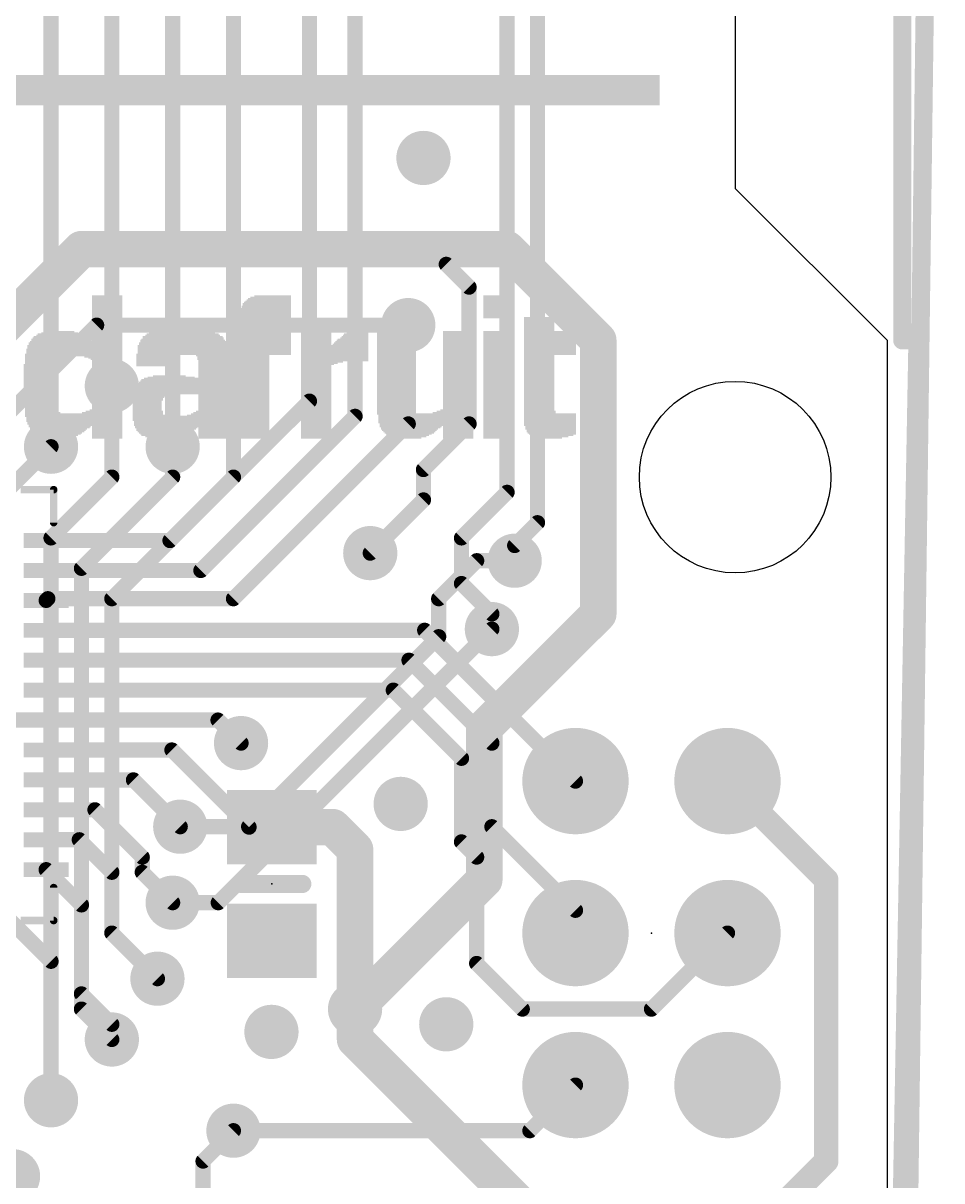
# Model space of a CAD drawing. Extents: x -3.3 to 69.5, y -0.4 to 53.7.
# Drawn here: x 54.14 to 69.49, y 23.8 to 43.15 of the extents above; entities that cross this region are included whole.
import ezdxf

# ---------------------------------------------------------------- set-up
doc = ezdxf.new("R2010")
doc.units = 0
for name, color, linetype in [('1', 12, 'CONTINUOUS'), ('16', 132, 'CONTINUOUS'), ('17', 110, 'CONTINUOUS'), ('18', 3, 'CONTINUOUS'), ('20', 53, 'CONTINUOUS'), ('200', 4, 'CONTINUOUS'), ('21', 40, 'CONTINUOUS'), ('23', 53, 'CONTINUOUS')]:
    doc.layers.add(name, color=color, linetype=linetype)

# ---------------------------------------------------------------- blocks, each defined once
blk = doc.blocks.new('RECT')
blk.add_solid([(-0.5, -0.5), (0.5, -0.5), (-0.5, 0.5), (0.5, 0.5)])
blk = doc.blocks.new('ROUNDP')
at = {"const_width": 0.5}
blk.add_lwpolyline([(0, -0.25, 1), (0, 0.25, 1), (0, -0.25)], format="xyb", dxfattribs=at)
blk = doc.blocks.new('ROUNDV')
at = {"const_width": 0.5}
blk.add_lwpolyline([(0, -0.25, 1), (0, 0.25, 1), (0, -0.25)], format="xyb", dxfattribs=at)

msp = doc.modelspace()

# ---------------------------------------------------------------- linework, layer by layer
at = {"layer": '1'}
for points, const_width in [([(69.342, 53.594), (68.834, 14.732)], 0.3048), ([(59.69, 36.576), (59.69, 48.514)], 0.254), ([(62.23, 47.752), (62.23, 35.306)], 0.254), ([(62.738, 47.752), (62.738, 34.798)], 0.254), ([(57.658, 37.084), (57.658, 47.498)], 0.254), ([(58.928, 36.83), (58.928, 47.498)], 0.254), ([(56.642, 36.068), (56.642, 47.117)], 0.254), ([(55.626, 37.084), (55.626, 46.863)], 0.254), ([(54.61, 36.068), (54.61, 45.212)], 0.254), ([(61.214, 39.116), (61.214, 39.37)], 0.254), ([(61.595, 38.735), (61.214, 39.116)], 0.254), ([(61.595, 36.449), (61.595, 38.735)], 0.254), ([(60.579, 36.449), (60.579, 38.1)], 0.254), ([(56.598, 34.5), (58.928, 36.83)], 0.254), ([(57.114, 34), (59.69, 36.576)], 0.254), ([(57.658, 33.528), (60.579, 36.449)], 0.254), ([(60.833, 35.687), (61.595, 36.449)], 0.254), ([(60.833, 35.179), (60.833, 35.687)], 0.254), ([(62.23, 35.306), (61.468, 34.544)], 0.254), ([(59.944, 34.29), (60.833, 35.179)], 0.254), ([(62.738, 34.798), (62.357, 34.417)], 0.254), ([(61.468, 34.544), (61.468, 33.782)], 0.254), ([(54.529, 34.5), (56.598, 34.5)], 0.254), ([(62.357, 34.417), (62.357, 34.163)], 0.254), ([(54.529, 34), (57.114, 34)], 0.254), ([(61.468, 33.782), (61.976, 33.274)], 0.254), ([(54.529, 33.5), (54.557, 33.528)], 0.254), ([(54.557, 33.528), (57.658, 33.528)], 0.254), ([(61.976, 33.274), (61.976, 33.02)], 0.254), ([(54.529, 33), (60.853, 33)], 0.254), ([(60.853, 33), (63.373, 30.48)], 0.254), ([(54.529, 32.5), (60.591, 32.5)], 0.254), ([(60.591, 32.5), (61.976, 31.115)], 0.254), ([(54.529, 32), (60.329, 32)], 0.254), ([(60.329, 32), (61.468, 30.861)], 0.254), ([(54.529, 31.5), (52.828, 31.5)], 0.254), ([(54.529, 31.5), (57.4, 31.5)], 0.254), ([(57.4, 31.5), (57.785, 31.115)], 0.254), ([(61.976, 31.115), (61.976, 29.718)], 0.254), ([(54.529, 31), (56.63, 31)], 0.254), ([(56.63, 31), (57.919, 29.711)], 0.254), ([(61.468, 30.861), (61.468, 29.464)], 0.254), ([(54.529, 30.5), (55.987, 30.5)], 0.254), ([(55.987, 30.5), (56.769, 29.718)], 0.254), ([(54.529, 30), (55.344, 30)], 0.254), ([(55.344, 30), (56.134, 29.21)], 0.254), ([(58.2994, 29.711), (59.316, 29.711)], 0.6096), ([(59.316, 29.711), (59.69, 29.337)], 0.6096), ([(57.919, 29.711), (58.2994, 29.711)], 0.254), ([(61.976, 29.718), (63.373, 28.321)], 0.254), ([(54.529, 29.5), (55.082, 29.5)], 0.254), ([(55.082, 29.5), (55.626, 28.956)], 0.254), ([(59.69, 29.337), (59.69, 26.67)], 0.6096), ([(61.468, 29.464), (61.722, 29.21)], 0.254), ([(56.134, 29.21), (56.134, 28.956)], 0.254), ([(61.722, 29.21), (61.722, 27.432)], 0.254), ([(54.529, 29), (55.118, 28.411)], 0.254), ([(55.626, 28.956), (55.626, 27.94)], 0.254), ([(56.134, 28.956), (56.642, 28.448)], 0.254), ([(55.118, 28.411), (55.118, 26.924)], 0.254), ([(63.373, 28.321), (63.373, 27.94)], 0.254), ([(53.804, 28.275), (54.61, 27.469)], 0.254), ([(55.626, 27.94), (56.388, 27.178)], 0.254), ([(64.643, 26.67), (65.913, 27.94)], 0.254), ([(54.61, 27.469), (54.61, 25.146)], 0.254), ([(61.722, 27.432), (62.484, 26.67)], 0.254), ([(55.118, 26.924), (55.626, 26.416)], 0.254), ([(59.69, 26.67), (59.69, 26.162)], 0.6096), ([(62.484, 26.67), (64.643, 26.67)], 0.254), ([(55.626, 26.416), (55.626, 26.162)], 0.254), ([(59.69, 26.162), (62.484, 23.368)], 0.6096), ([(57.658, 24.638), (57.15, 24.13)], 0.254), ([(57.15, 24.13), (57.15, 16.51)], 0.254)]:
    msp.add_lwpolyline(points, dxfattribs=dict(at, const_width=const_width))
for points, const_width in [([(61.2775, 39.37, 1), (61.1505, 39.37)], 0.127), ([(61.2589, 39.1609, 1), (61.1691, 39.0711)], 0.127), ([(61.1505, 39.116, 1), (61.2775, 39.116)], 0.127), ([(61.6585, 38.735, 1), (61.5315, 38.735)], 0.127), ([(61.5501, 38.6901, 1), (61.6399, 38.7799)], 0.127), ([(60.6425, 38.1, 1), (60.5155, 38.1)], 0.127), ([(55.5625, 37.084, 1), (55.6895, 37.084)], 0.127), ([(57.5945, 37.084, 1), (57.7215, 37.084)], 0.127), ([(58.9729, 36.7851, 1), (58.8831, 36.8749)], 0.127), ([(58.8645, 36.83, 1), (58.9915, 36.83)], 0.127), ([(59.6265, 36.576, 1), (59.7535, 36.576)], 0.127), ([(59.7349, 36.5311, 1), (59.6451, 36.6209)], 0.127), ([(60.6239, 36.4041, 1), (60.5341, 36.4939)], 0.127), ([(61.6399, 36.4041, 1), (61.5501, 36.4939)], 0.127), ([(60.5155, 36.449, 1), (60.6425, 36.449)], 0.127), ([(61.5315, 36.449, 1), (61.6585, 36.449)], 0.127), ([(54.5465, 36.068, 1), (54.6735, 36.068)], 0.127), ([(56.5785, 36.068, 1), (56.7055, 36.068)], 0.127), ([(60.8965, 35.687, 1), (60.7695, 35.687)], 0.127), ([(60.7881, 35.7319, 1), (60.8779, 35.6421)], 0.127), ([(62.2749, 35.2611, 1), (62.1851, 35.3509)], 0.127), ([(60.7695, 35.179, 1), (60.8965, 35.179)], 0.127), ([(60.8779, 35.1341, 1), (60.7881, 35.2239)], 0.127), ([(62.1665, 35.306, 1), (62.2935, 35.306)], 0.127), ([(62.6745, 34.798, 1), (62.8015, 34.798)], 0.127), ([(62.7829, 34.7531, 1), (62.6931, 34.8429)], 0.127), ([(61.5315, 34.544, 1), (61.4045, 34.544)], 0.127), ([(61.4231, 34.5889, 1), (61.5129, 34.4991)], 0.127), ([(54.529, 34.5635, 1), (54.529, 34.4365)], 0.127), ([(56.5531, 34.5449, 1), (56.6429, 34.4551)], 0.127), ([(56.598, 34.4365, 1), (56.598, 34.5635)], 0.127), ([(62.4205, 34.417, 1), (62.2935, 34.417)], 0.127), ([(62.3121, 34.4619, 1), (62.4019, 34.3721)], 0.127), ([(59.8991, 34.3349, 1), (59.9889, 34.2451)], 0.127), ([(54.529, 34.0635, 1), (54.529, 33.9365)], 0.127), ([(57.0691, 34.0449, 1), (57.1589, 33.9551)], 0.127), ([(57.114, 33.9365, 1), (57.114, 34.0635)], 0.127), ([(62.2935, 34.163, 1), (62.4205, 34.163)], 0.127), ([(61.5129, 33.8269, 1), (61.4231, 33.7371)], 0.127), ([(61.4045, 33.782, 1), (61.5315, 33.782)], 0.127), ([(54.4841, 33.5449, 1), (54.5739, 33.4551)], 0.127), ([(54.557, 33.5915, 1), (54.557, 33.4645)], 0.127), ([(54.6019, 33.4831, 1), (54.5121, 33.5729)], 0.127), ([(57.6131, 33.5729, 1), (57.7029, 33.4831)], 0.127), ([(57.658, 33.4645, 1), (57.658, 33.5915)], 0.127), ([(62.0395, 33.274, 1), (61.9125, 33.274)], 0.127), ([(61.9311, 33.2291, 1), (62.0209, 33.3189)], 0.127), ([(54.529, 33.0635, 1), (54.529, 32.9365)], 0.127), ([(60.8979, 33.0449, 1), (60.8081, 32.9551)], 0.127), ([(60.853, 32.9365, 1), (60.853, 33.0635)], 0.127), ([(61.9125, 33.02, 1), (62.0395, 33.02)], 0.127), ([(54.529, 32.5635, 1), (54.529, 32.4365)], 0.127), ([(60.6359, 32.5449, 1), (60.5461, 32.4551)], 0.127), ([(60.591, 32.4365, 1), (60.591, 32.5635)], 0.127), ([(54.529, 32.0635, 1), (54.529, 31.9365)], 0.127), ([(60.3739, 32.0449, 1), (60.2841, 31.9551)], 0.127), ([(60.329, 31.9365, 1), (60.329, 32.0635)], 0.127), ([(54.529, 31.5635, 1), (54.529, 31.4365)], 0.127), ([(54.529, 31.4365, 1), (54.529, 31.5635)], 0.127), ([(57.4449, 31.5449, 1), (57.3551, 31.4551)], 0.127), ([(57.4, 31.4365, 1), (57.4, 31.5635)], 0.127), ([(57.7401, 31.0701, 1), (57.8299, 31.1599)], 0.127), ([(62.0395, 31.115, 1), (61.9125, 31.115)], 0.127), ([(61.9311, 31.0701, 1), (62.0209, 31.1599)], 0.127), ([(54.529, 31.0635, 1), (54.529, 30.9365)], 0.127), ([(56.6749, 31.0449, 1), (56.5851, 30.9551)], 0.127), ([(56.63, 30.9365, 1), (56.63, 31.0635)], 0.127), ([(61.5315, 30.861, 1), (61.4045, 30.861)], 0.127), ([(61.4231, 30.8161, 1), (61.5129, 30.9059)], 0.127), ([(54.529, 30.5635, 1), (54.529, 30.4365)], 0.127), ([(56.0319, 30.5449, 1), (55.9421, 30.4551)], 0.127), ([(55.987, 30.4365, 1), (55.987, 30.5635)], 0.127), ([(63.3281, 30.4351, 1), (63.4179, 30.5249)], 0.127), ([(54.529, 30.0635, 1), (54.529, 29.9365)], 0.127), ([(55.3889, 30.0449, 1), (55.2991, 29.9551)], 0.127), ([(55.344, 29.9365, 1), (55.344, 30.0635)], 0.127), ([(58.2994, 29.8634, 1), (58.2994, 29.5586)], 0.3048), ([(59.4238, 29.8188, 1), (59.2082, 29.6032)], 0.3048), ([(59.316, 29.5586, 1), (59.316, 29.8634)], 0.3048), ([(56.7241, 29.6731, 1), (56.8139, 29.7629)], 0.127), ([(57.919, 29.7745, 1), (57.919, 29.6475)], 0.127), ([(57.8741, 29.6661, 1), (57.9639, 29.7559)], 0.127), ([(58.2994, 29.6475, 1), (58.2994, 29.7745)], 0.127), ([(62.0209, 29.7629, 1), (61.9311, 29.6731)], 0.127), ([(54.529, 29.5635, 1), (54.529, 29.4365)], 0.127), ([(55.1269, 29.5449, 1), (55.0371, 29.4551)], 0.127), ([(55.082, 29.4365, 1), (55.082, 29.5635)], 0.127), ([(59.8424, 29.337, 1), (59.5376, 29.337)], 0.3048), ([(61.9125, 29.718, 1), (62.0395, 29.718)], 0.127), ([(59.5822, 29.2292, 1), (59.7978, 29.4448)], 0.3048), ([(61.5129, 29.5089, 1), (61.4231, 29.4191)], 0.127), ([(61.4045, 29.464, 1), (61.5315, 29.464)], 0.127), ([(56.1975, 29.21, 1), (56.0705, 29.21)], 0.127), ([(56.0891, 29.1651, 1), (56.1789, 29.2549)], 0.127), ([(61.7855, 29.21, 1), (61.6585, 29.21)], 0.127), ([(61.6771, 29.1651, 1), (61.7669, 29.2549)], 0.127), ([(54.5739, 29.0449, 1), (54.4841, 28.9551)], 0.127), ([(55.6895, 28.956, 1), (55.5625, 28.956)], 0.127), ([(55.5811, 28.9111, 1), (55.6709, 29.0009)], 0.127), ([(56.1789, 29.0009, 1), (56.0891, 28.9111)], 0.127), ([(56.0705, 28.956, 1), (56.1975, 28.956)], 0.127), ([(55.1815, 28.411, 1), (55.0545, 28.411)], 0.127), ([(55.0731, 28.3661, 1), (55.1629, 28.4559)], 0.127), ([(56.5971, 28.4031, 1), (56.6869, 28.4929)], 0.127), ([(63.4365, 28.321, 1), (63.3095, 28.321)], 0.127), ([(63.3281, 28.2761, 1), (63.4179, 28.3659)], 0.127), ([(55.6709, 27.9849, 1), (55.5811, 27.8951)], 0.127), ([(65.9579, 27.8951, 1), (65.8681, 27.9849)], 0.127), ([(55.5625, 27.94, 1), (55.6895, 27.94)], 0.127), ([(63.3095, 27.94, 1), (63.4365, 27.94)], 0.127), ([(54.6735, 27.469, 1), (54.5465, 27.469)], 0.127), ([(54.5651, 27.4241, 1), (54.6549, 27.5139)], 0.127), ([(61.7669, 27.4769, 1), (61.6771, 27.3871)], 0.127), ([(61.6585, 27.432, 1), (61.7855, 27.432)], 0.127), ([(56.3431, 27.1331, 1), (56.4329, 27.2229)], 0.127), ([(55.1629, 26.9689, 1), (55.0731, 26.8791)], 0.127), ([(55.0545, 26.924, 1), (55.1815, 26.924)], 0.127), ([(59.8424, 26.67, 1), (59.5376, 26.67)], 0.3048), ([(59.5376, 26.67, 1), (59.8424, 26.67)], 0.3048), ([(62.484, 26.7335, 1), (62.484, 26.6065)], 0.127), ([(62.4391, 26.6251, 1), (62.5289, 26.7149)], 0.127), ([(64.5981, 26.7149, 1), (64.6879, 26.6251)], 0.127), ([(64.643, 26.6065, 1), (64.643, 26.7335)], 0.127), ([(55.6895, 26.416, 1), (55.5625, 26.416)], 0.127), ([(55.5811, 26.3711, 1), (55.6709, 26.4609)], 0.127), ([(59.7978, 26.2698, 1), (59.5822, 26.0542)], 0.3048), ([(59.5376, 26.162, 1), (59.8424, 26.162)], 0.3048), ([(55.5625, 26.162, 1), (55.6895, 26.162)], 0.127), ([(54.5465, 25.146, 1), (54.6735, 25.146)], 0.127), ([(57.7029, 24.5931, 1), (57.6131, 24.6829)], 0.127), ([(57.2135, 24.13, 1), (57.0865, 24.13)], 0.127), ([(57.1051, 24.1749, 1), (57.1949, 24.0851)], 0.127)]:
    msp.add_lwpolyline(points, format="xyb", dxfattribs=dict(at, const_width=const_width))
at = {"layer": '16'}
for points, const_width in [([(68.834, 53.34), (68.834, 37.846)], 0.3048), ([(55.118, 39.37), (51.308, 35.56)], 0.6096), ([(62.23, 39.37), (55.118, 39.37)], 0.6096), ([(63.754, 37.846), (62.23, 39.37)], 0.6096), ([(55.372, 38.1), (52.07, 34.798)], 0.254), ([(60.579, 38.1), (55.372, 38.1)], 0.254), ([(63.754, 33.274), (63.754, 37.846)], 0.6096), ([(69.088, 37.846), (68.58, 9.906)], 0.3048), ([(68.834, 37.846), (69.088, 37.846)], 0.3048), ([(55.626, 35.56), (55.626, 37.084)], 0.254), ([(57.658, 35.56), (57.658, 37.084)], 0.254), ([(53.594, 35.052), (54.61, 36.068)], 0.254), ([(56.642, 35.56), (56.642, 36.068)], 0.254), ([(54.61, 34.544), (55.626, 35.56)], 0.254), ([(55.118, 34.036), (56.642, 35.56)], 0.254), ([(55.626, 33.528), (57.658, 35.56)], 0.254), ([(54.61, 25.146), (54.61, 34.544)], 0.254), ([(61.087, 33.528), (61.722, 34.163)], 0.254), ([(61.722, 34.163), (62.357, 34.163)], 0.254), ([(55.118, 26.67), (55.118, 34.036)], 0.254), ([(55.626, 27.94), (55.626, 33.528)], 0.254), ([(61.087, 32.893), (61.087, 33.528)], 0.254), ([(63.754, 33.274), (61.849, 31.369)], 0.6096), ([(57.404, 28.448), (61.976, 33.02)], 0.254), ([(57.912, 29.718), (61.087, 32.893)], 0.254), ([(61.849, 31.369), (61.849, 28.829)], 0.6096), ([(65.913, 30.48), (67.564, 28.829)], 0.4064), ([(56.769, 29.718), (57.912, 29.718)], 0.254), ([(61.849, 28.829), (59.69, 26.67)], 0.6096), ([(67.564, 28.829), (67.564, 24.13)], 0.4064), ([(56.642, 28.448), (57.404, 28.448)], 0.254), ([(56.388, 27.178), (55.626, 27.94)], 0.254), ([(55.626, 26.162), (55.118, 26.67)], 0.254), ([(63.373, 25.4), (62.611, 24.638)], 0.254), ([(62.611, 24.638), (57.658, 24.638)], 0.254), ([(67.564, 24.13), (66.294, 22.86)], 0.4064)]:
    msp.add_lwpolyline(points, dxfattribs=dict(at, const_width=const_width))
for points, const_width in [([(55.118, 39.5224, 1), (55.118, 39.2176)], 0.3048), ([(55.2258, 39.2622, 1), (55.0102, 39.4778)], 0.3048), ([(62.3378, 39.4778, 1), (62.1222, 39.2622)], 0.3048), ([(62.23, 39.2176, 1), (62.23, 39.5224)], 0.3048), ([(55.372, 38.1635, 1), (55.372, 38.0365)], 0.127), ([(55.4169, 38.0551, 1), (55.3271, 38.1449)], 0.127), ([(60.579, 38.0365, 1), (60.579, 38.1635)], 0.127), ([(63.9064, 37.846, 1), (63.6016, 37.846)], 0.3048), ([(63.6462, 37.7382, 1), (63.8618, 37.9538)], 0.3048), ([(68.834, 37.9222, 1), (68.834, 37.7698)], 0.1524), ([(68.7578, 37.846, 1), (68.9102, 37.846)], 0.1524), ([(69.1642, 37.8446, 1), (69.0118, 37.8474)], 0.1524), ([(69.088, 37.7698, 1), (69.088, 37.9222)], 0.1524), ([(55.6895, 37.084, 1), (55.5625, 37.084)], 0.127), ([(57.7215, 37.084, 1), (57.5945, 37.084)], 0.127), ([(54.6549, 36.0231, 1), (54.5651, 36.1129)], 0.127), ([(56.7055, 36.068, 1), (56.5785, 36.068)], 0.127), ([(55.5625, 35.56, 1), (55.6895, 35.56)], 0.127), ([(55.6709, 35.5151, 1), (55.5811, 35.6049)], 0.127), ([(56.5785, 35.56, 1), (56.7055, 35.56)], 0.127), ([(56.6869, 35.5151, 1), (56.5971, 35.6049)], 0.127), ([(57.5945, 35.56, 1), (57.7215, 35.56)], 0.127), ([(57.7029, 35.5151, 1), (57.6131, 35.6049)], 0.127), ([(54.6735, 34.544, 1), (54.5465, 34.544)], 0.127), ([(54.5651, 34.5889, 1), (54.6549, 34.4991)], 0.127), ([(61.722, 34.2265, 1), (61.722, 34.0995)], 0.127), ([(61.7669, 34.1181, 1), (61.6771, 34.2079)], 0.127), ([(62.357, 34.0995, 1), (62.357, 34.2265)], 0.127), ([(55.1815, 34.036, 1), (55.0545, 34.036)], 0.127), ([(55.0731, 34.0809, 1), (55.1629, 33.9911)], 0.127), ([(55.6895, 33.528, 1), (55.5625, 33.528)], 0.127), ([(55.5811, 33.5729, 1), (55.6709, 33.4831)], 0.127), ([(61.1505, 33.528, 1), (61.0235, 33.528)], 0.127), ([(61.0421, 33.5729, 1), (61.1319, 33.4831)], 0.127), ([(63.8618, 33.1662, 1), (63.6462, 33.3818)], 0.3048), ([(63.6016, 33.274, 1), (63.9064, 33.274)], 0.3048), ([(62.0209, 32.9751, 1), (61.9311, 33.0649)], 0.127), ([(61.0235, 32.893, 1), (61.1505, 32.893)], 0.127), ([(61.1319, 32.8481, 1), (61.0421, 32.9379)], 0.127), ([(61.7412, 31.4768, 1), (61.9568, 31.2612)], 0.3048), ([(62.0014, 31.369, 1), (61.6966, 31.369)], 0.3048), ([(65.9848, 30.5518, 1), (65.8412, 30.4082)], 0.2032), ([(56.769, 29.7815, 1), (56.769, 29.6545)], 0.127), ([(57.8671, 29.7629, 1), (57.9569, 29.6731)], 0.127), ([(57.912, 29.6545, 1), (57.912, 29.7815)], 0.127), ([(61.9568, 28.7212, 1), (61.7412, 28.9368)], 0.3048), ([(67.6656, 28.829, 1), (67.4624, 28.829)], 0.2032), ([(61.6966, 28.829, 1), (62.0014, 28.829)], 0.3048), ([(67.4922, 28.7572, 1), (67.6358, 28.9008)], 0.2032), ([(56.642, 28.5115, 1), (56.642, 28.3845)], 0.127), ([(57.3591, 28.4929, 1), (57.4489, 28.4031)], 0.127), ([(57.404, 28.3845, 1), (57.404, 28.5115)], 0.127), ([(55.6709, 27.9849, 1), (55.5811, 27.8951)], 0.127), ([(55.5625, 27.94, 1), (55.6895, 27.94)], 0.127), ([(56.3431, 27.1331, 1), (56.4329, 27.2229)], 0.127), ([(59.5822, 26.7778, 1), (59.7978, 26.5622)], 0.3048), ([(55.1629, 26.7149, 1), (55.0731, 26.6251)], 0.127), ([(55.0545, 26.67, 1), (55.1815, 26.67)], 0.127), ([(55.5811, 26.1171, 1), (55.6709, 26.2069)], 0.127), ([(63.4179, 25.3551, 1), (63.3281, 25.4449)], 0.127), ([(54.5465, 25.146, 1), (54.6735, 25.146)], 0.127), ([(57.658, 24.7015, 1), (57.658, 24.5745)], 0.127), ([(62.611, 24.5745, 1), (62.611, 24.7015)], 0.127), ([(62.5661, 24.6829, 1), (62.6559, 24.5931)], 0.127), ([(67.4624, 24.13, 1), (67.6656, 24.13)], 0.2032), ([(67.6358, 24.0582, 1), (67.4922, 24.2018)], 0.2032)]:
    msp.add_lwpolyline(points, format="xyb", dxfattribs=dict(at, const_width=const_width))
at = {"layer": '20'}
for p, q in [((66.04, 51.816), (66.04, 40.386)), ((66.04, 40.386), (68.58, 37.846)), ((68.58, 37.846), (68.58, 5.08))]:
    msp.add_line(p, q, dxfattribs=at)
msp.add_circle((66.04, 35.56), 1.6, dxfattribs=at)
at = {"layer": '21'}
for points, const_width in [([(54.104, 35.35), (54.654, 35.35)], 0.127), ([(54.654, 35.35), (54.654, 34.8)], 0.127), ([(57.7914, 28.761), (58.8074, 28.761)], 0.3048), ([(54.654, 28.7), (54.654, 28.15)], 0.127), ([(54.654, 28.15), (54.104, 28.15)], 0.127)]:
    msp.add_lwpolyline(points, dxfattribs=dict(at, const_width=const_width))
for points, const_width in [([(54.6858, 35.35, 1), (54.6223, 35.35)], 0.0635), ([(54.654, 35.3182, 1), (54.654, 35.3818)], 0.0635), ([(54.6223, 34.8, 1), (54.6858, 34.8)], 0.0635), ([(57.7914, 28.8372, 1), (57.7914, 28.6848)], 0.1524), ([(58.8074, 28.6848, 1), (58.8074, 28.8372)], 0.1524), ([(54.6858, 28.7, 1), (54.6223, 28.7)], 0.0635), ([(54.6223, 28.15, 1), (54.6858, 28.15)], 0.0635), ([(54.654, 28.1183, 1), (54.654, 28.1818)], 0.0635)]:
    msp.add_lwpolyline(points, format="xyb", dxfattribs=dict(at, const_width=const_width))
at = {"layer": '23'}
for p in [(58.2994, 28.761), (64.643, 27.94)]:
    msp.add_point(p, dxfattribs=at)

# ---------------------------------------------------------------- block references
at = {"layer": '1'}
for p, xscale, yscale, rotation in [((54.529, 34.5), 0.75, 0.25, 180), ((54.529, 34), 0.75, 0.25, 180), ((54.529, 33.5), 0.75, 0.25, 180), ((54.529, 33), 0.75, 0.25, 180), ((54.529, 32.5), 0.75, 0.25, 180), ((54.529, 32), 0.75, 0.25, 180), ((54.529, 31.5), 0.75, 0.25, 180), ((54.529, 31), 0.75, 0.25, 180), ((54.529, 30.5), 0.75, 0.25, 180), ((58.2994, 29.711), 1.24, 1.5, 90), ((54.529, 30), 0.75, 0.25, 180), ((54.529, 29.5), 0.75, 0.25, 180), ((54.529, 29), 0.75, 0.25, 180), ((58.2994, 27.811), 1.24, 1.5, 90)]:
    msp.add_blockref('RECT', p, dxfattribs=dict(at, xscale=xscale, yscale=yscale, rotation=rotation))
at = {"layer": '17', "xscale": 1.778, "yscale": 1.778}
for p in [(63.373, 30.48), (63.373, 30.48), (65.913, 30.48), (65.913, 30.48), (63.373, 27.94), (63.373, 27.94), (65.913, 27.94), (65.913, 27.94), (63.373, 25.4), (63.373, 25.4), (65.913, 25.4), (65.913, 25.4)]:
    msp.add_blockref('ROUNDP', p, dxfattribs=at)
at = {"layer": '18', "xscale": 0.9064, "yscale": 0.9064}
for p in [(60.833, 40.894), (60.833, 40.894), (60.579, 38.1), (60.579, 38.1), (55.626, 37.084), (55.626, 37.084), (57.658, 37.084), (57.658, 37.084), (54.61, 36.068), (54.61, 36.068), (56.642, 36.068), (56.642, 36.068), (59.944, 34.29), (59.944, 34.29), (62.357, 34.163), (62.357, 34.163), (61.976, 33.02), (61.976, 33.02), (57.785, 31.115), (57.785, 31.115), (60.452, 30.099), (60.452, 30.099), (56.769, 29.718), (56.769, 29.718), (56.642, 28.448), (56.642, 28.448), (56.388, 27.178), (56.388, 27.178), (59.69, 26.67), (59.69, 26.67), (58.293, 26.289), (58.293, 26.289), (61.214, 26.416), (61.214, 26.416), (55.626, 26.162), (55.626, 26.162), (54.61, 25.146), (54.61, 25.146), (57.658, 24.638), (57.658, 24.638), (53.975, 23.876), (53.975, 23.876)]:
    msp.add_blockref('ROUNDV', p, dxfattribs=at)
at = {"layer": '200', "yscale": 0.0212}
for p, xscale in [((46.2262, 42.2681), 37.1037), ((46.2262, 42.247), 37.1037), ((46.2262, 42.2258), 37.1037), ((46.2262, 42.2046), 37.1037), ((46.2262, 42.1835), 37.1037), ((46.2262, 42.1623), 37.1037), ((46.2262, 42.1411), 37.1037), ((46.2262, 42.12), 37.1037), ((46.2262, 42.0988), 37.1037), ((46.2262, 42.0777), 37.1037), ((46.2262, 42.0565), 37.1037), ((46.2262, 42.0353), 37.1037), ((46.2262, 42.0142), 37.1037), ((46.2262, 41.993), 37.1037), ((46.2262, 41.9718), 37.1037), ((46.2262, 41.9507), 37.1037), ((46.2262, 41.9295), 37.1037), ((46.2262, 41.9083), 37.1037), ((46.2262, 41.8872), 37.1037), ((46.2262, 41.866), 37.1037), ((46.2262, 41.8448), 37.1037), ((46.2262, 41.8237), 37.1037), ((46.2262, 41.8025), 37.1037), ((46.2262, 41.7813), 37.1037), ((55.5497, 38.5853), 0.508), ((55.5497, 38.5641), 0.508), ((55.5497, 38.543), 0.508), ((55.5497, 38.5218), 0.508), ((55.5497, 38.5006), 0.508), ((58.2378, 38.5006), 0.762), ((58.2483, 38.5218), 0.7408), ((58.2589, 38.543), 0.7196), ((58.2801, 38.5641), 0.6773), ((58.3118, 38.5853), 0.6138), ((62.0899, 38.5853), 0.508), ((62.0899, 38.5641), 0.508), ((62.0899, 38.543), 0.508), ((62.0899, 38.5218), 0.508), ((62.0899, 38.5006), 0.508), ((55.5497, 38.4795), 0.508), ((55.5497, 38.4583), 0.508), ((55.5497, 38.4371), 0.508), ((55.5497, 38.416), 0.508), ((55.5497, 38.3948), 0.508), ((55.5497, 38.3736), 0.508), ((55.5497, 38.3525), 0.508), ((55.5497, 38.3313), 0.508), ((55.5497, 38.3101), 0.508), ((58.1848, 38.3101), 0.8678), ((58.1954, 38.3736), 0.8466), ((58.1954, 38.3525), 0.8466), ((58.1954, 38.3313), 0.8466), ((58.206, 38.416), 0.8255), ((58.206, 38.3948), 0.8255), ((58.2166, 38.4583), 0.8043), ((58.2166, 38.4371), 0.8043), ((58.2272, 38.4795), 0.7831), ((62.0899, 38.4795), 0.508), ((62.0899, 38.4583), 0.508), ((62.0899, 38.4371), 0.508), ((62.0899, 38.416), 0.508), ((62.0899, 38.3948), 0.508), ((62.0899, 38.3736), 0.508), ((62.0899, 38.3525), 0.508), ((62.0899, 38.3313), 0.508), ((62.0899, 38.3101), 0.508), ((55.5497, 38.289), 0.508), ((55.5497, 38.2678), 0.508), ((55.5497, 38.2466), 0.508), ((55.5497, 38.2255), 0.508), ((55.5497, 38.2043), 0.508), ((55.5497, 38.1831), 0.508), ((55.5497, 38.162), 0.508), ((55.5497, 38.1408), 0.508), ((55.5497, 38.1196), 0.508), ((58.1848, 38.289), 0.8678), ((58.1848, 38.2678), 0.8678), ((58.1848, 38.2466), 0.8678), ((58.1848, 38.2255), 0.8678), ((58.0049, 38.162), 0.508), ((58.0049, 38.1408), 0.508), ((58.0049, 38.1196), 0.508), ((58.0367, 38.2043), 0.5715), ((58.0155, 38.1831), 0.5291), ((62.0899, 38.289), 0.508), ((62.0899, 38.2678), 0.508), ((62.0899, 38.2466), 0.508), ((62.0899, 38.2255), 0.508), ((62.7672, 38.2255), 0.508), ((62.7672, 38.2043), 0.508), ((62.7672, 38.1831), 0.508), ((62.7672, 38.162), 0.508), ((62.7672, 38.1408), 0.508), ((62.7672, 38.1196), 0.508), ((54.756, 37.9291), 0.7831), ((54.7454, 37.9503), 0.7196), ((54.756, 37.9715), 0.6138), ((54.756, 37.9926), 0.4868), ((55.5497, 38.0985), 0.508), ((55.5497, 38.0773), 0.508), ((55.5497, 38.0561), 0.508), ((55.5497, 38.035), 0.508), ((55.5497, 38.0138), 0.508), ((55.5497, 37.9926), 0.508), ((55.5497, 37.9715), 0.508), ((55.5497, 37.9503), 0.508), ((55.5497, 37.9291), 0.508), ((56.8091, 37.9291), 1.2488), ((56.8091, 37.9503), 1.2065), ((56.7985, 37.9715), 1.1006), ((56.7985, 37.9926), 0.9313), ((58.0049, 38.0985), 0.508), ((58.0049, 38.0773), 0.508), ((58.0049, 38.0561), 0.508), ((58.0049, 38.035), 0.508), ((58.0049, 38.0138), 0.508), ((58.1848, 37.9926), 0.8678), ((58.1848, 37.9715), 0.8678), ((58.1848, 37.9503), 0.8678), ((58.1848, 37.9291), 0.8678), ((59.0421, 37.9926), 0.508), ((59.0421, 37.9715), 0.508), ((59.0421, 37.9503), 0.508), ((59.0421, 37.9291), 0.508), ((59.6982, 37.9291), 0.4233), ((59.7088, 37.9503), 0.4022), ((59.7299, 37.9715), 0.3598), ((59.7617, 37.9926), 0.2963), ((60.3226, 37.9926), 0.5291), ((60.3226, 37.9715), 0.5291), ((60.3226, 37.9503), 0.5291), ((60.3226, 37.9291), 0.5291), ((61.4126, 37.9926), 0.508), ((61.4126, 37.9715), 0.508), ((61.4126, 37.9503), 0.508), ((61.4126, 37.9291), 0.508), ((62.0899, 37.9926), 0.508), ((62.0899, 37.9715), 0.508), ((62.0899, 37.9503), 0.508), ((62.0899, 37.9291), 0.508), ((62.7672, 38.0985), 0.508), ((62.7672, 38.0773), 0.508), ((62.7672, 38.0561), 0.508), ((62.7672, 38.035), 0.508), ((62.7672, 38.0138), 0.508), ((62.9472, 37.9926), 0.8678), ((62.9472, 37.9715), 0.8678), ((62.9472, 37.9503), 0.8678), ((62.9472, 37.9291), 0.8678), ((55.01, 37.7598), 1.5874), ((55.01, 37.7387), 1.5874), ((55.01, 37.7175), 1.5874), ((55.0206, 37.8022), 1.5663), ((55.0206, 37.781), 1.5663), ((55.0311, 37.8233), 1.5451), ((54.756, 37.8657), 0.9525), ((54.7666, 37.8445), 0.9736), ((54.756, 37.8868), 0.9101), ((54.7454, 37.908), 0.8466), ((55.5497, 37.908), 0.508), ((55.5497, 37.8868), 0.508), ((55.5497, 37.8657), 0.508), ((55.5497, 37.8445), 0.508), ((56.8091, 37.7598), 1.5028), ((56.8091, 37.7387), 1.5028), ((56.8091, 37.7175), 1.5028), ((56.8091, 37.8022), 1.4604), ((56.8091, 37.781), 1.4604), ((56.8196, 37.8233), 1.4393), ((56.8091, 37.8445), 1.4181), ((56.8091, 37.8657), 1.3758), ((56.8196, 37.8868), 1.3546), ((56.8091, 37.908), 1.3334), ((58.1848, 37.908), 0.8678), ((58.1848, 37.8868), 0.8678), ((58.1848, 37.8657), 0.8678), ((58.1848, 37.8445), 0.8678), ((58.1848, 37.8233), 0.8678), ((58.1848, 37.8022), 0.8678), ((58.1848, 37.781), 0.8678), ((58.1848, 37.7598), 0.8678), ((58.1848, 37.7387), 0.8678), ((58.1848, 37.7175), 0.8678), ((59.0421, 37.908), 0.508), ((59.0421, 37.8868), 0.508), ((59.0421, 37.8657), 0.508), ((59.0421, 37.8445), 0.508), ((59.0421, 37.8233), 0.508), ((59.0421, 37.8022), 0.508), ((59.0421, 37.781), 0.508), ((59.349, 37.7598), 1.1218), ((59.349, 37.7387), 1.1218), ((59.349, 37.7175), 1.1218), ((59.6135, 37.781), 0.5926), ((59.6241, 37.8022), 0.5715), ((59.6347, 37.8233), 0.5503), ((59.6453, 37.8445), 0.5291), ((59.6559, 37.8657), 0.508), ((59.677, 37.8868), 0.4657), ((59.6876, 37.908), 0.4445), ((60.3226, 37.908), 0.5291), ((60.3226, 37.8868), 0.5291), ((60.3226, 37.8657), 0.5291), ((60.3226, 37.8445), 0.5291), ((60.3226, 37.8233), 0.5291), ((60.3226, 37.8022), 0.5291), ((60.3226, 37.781), 0.5291), ((60.3226, 37.7598), 0.5291), ((60.3226, 37.7387), 0.5291), ((60.3226, 37.7175), 0.5291), ((61.4126, 37.908), 0.508), ((61.4126, 37.8868), 0.508), ((61.4126, 37.8657), 0.508), ((61.4126, 37.8445), 0.508), ((61.4126, 37.8233), 0.508), ((61.4126, 37.8022), 0.508), ((61.4126, 37.781), 0.508), ((61.4126, 37.7598), 0.508), ((61.4126, 37.7387), 0.508), ((61.4126, 37.7175), 0.508), ((62.0899, 37.908), 0.508), ((62.0899, 37.8868), 0.508), ((62.0899, 37.8657), 0.508), ((62.0899, 37.8445), 0.508), ((62.0899, 37.8233), 0.508), ((62.0899, 37.8022), 0.508), ((62.0899, 37.781), 0.508), ((62.0899, 37.7598), 0.508), ((62.0899, 37.7387), 0.508), ((62.0899, 37.7175), 0.508), ((62.9472, 37.908), 0.8678), ((62.9472, 37.8868), 0.8678), ((62.9472, 37.8657), 0.8678), ((62.9472, 37.8445), 0.8678), ((62.9472, 37.8233), 0.8678), ((62.9472, 37.8022), 0.8678), ((62.9472, 37.781), 0.8678), ((62.9472, 37.7598), 0.8678), ((62.9472, 37.7387), 0.8678), ((62.9472, 37.7175), 0.8678), ((54.9888, 37.6117), 1.6298), ((54.9888, 37.5905), 1.6298), ((54.4597, 37.5693), 0.5715), ((54.4385, 37.527), 0.5291), ((54.4491, 37.5482), 0.5503), ((54.9994, 37.6963), 1.6086), ((54.9994, 37.6752), 1.6086), ((54.9994, 37.654), 1.6086), ((54.9994, 37.6328), 1.6086), ((55.4862, 37.5693), 0.635), ((55.5179, 37.5482), 0.5715), ((55.5391, 37.527), 0.5291), ((56.8091, 37.6117), 1.5451), ((56.3011, 37.5905), 0.5291), ((56.2905, 37.5693), 0.508), ((56.2905, 37.5482), 0.508), ((56.2905, 37.527), 0.508), ((56.8091, 37.6963), 1.5028), ((56.8091, 37.6752), 1.5028), ((56.8196, 37.654), 1.5239), ((56.8196, 37.6328), 1.5239), ((57.3065, 37.5905), 0.5503), ((57.317, 37.5693), 0.5291), ((57.317, 37.5482), 0.5291), ((57.317, 37.527), 0.5291), ((58.1848, 37.6963), 0.8678), ((58.1848, 37.6752), 0.8678), ((58.1848, 37.654), 0.8678), ((58.1848, 37.6328), 0.8678), ((58.1848, 37.6117), 0.8678), ((58.0049, 37.5905), 0.508), ((58.0049, 37.5693), 0.508), ((58.0049, 37.5482), 0.508), ((58.0049, 37.527), 0.508), ((59.349, 37.6963), 1.1218), ((59.349, 37.6752), 1.1218), ((59.349, 37.654), 1.1218), ((59.349, 37.6328), 1.1218), ((59.349, 37.6117), 1.1218), ((59.349, 37.5905), 1.1218), ((59.349, 37.5693), 1.1218), ((59.349, 37.5482), 1.1218), ((59.349, 37.527), 1.1218), ((60.3226, 37.6963), 0.5291), ((60.3226, 37.6752), 0.5291), ((60.3226, 37.654), 0.5291), ((60.3226, 37.6328), 0.5291), ((60.3226, 37.6117), 0.5291), ((60.3226, 37.5905), 0.5291), ((60.3226, 37.5693), 0.5291), ((60.3226, 37.5482), 0.5291), ((60.3226, 37.527), 0.5291), ((61.4126, 37.6963), 0.508), ((61.4126, 37.6752), 0.508), ((61.4126, 37.654), 0.508), ((61.4126, 37.6328), 0.508), ((61.4126, 37.6117), 0.508), ((61.4126, 37.5905), 0.508), ((61.4126, 37.5693), 0.508), ((61.4126, 37.5482), 0.508), ((61.4126, 37.527), 0.508), ((62.0899, 37.6963), 0.508), ((62.0899, 37.6752), 0.508), ((62.0899, 37.654), 0.508), ((62.0899, 37.6328), 0.508), ((62.0899, 37.6117), 0.508), ((62.0899, 37.5905), 0.508), ((62.0899, 37.5693), 0.508), ((62.0899, 37.5482), 0.508), ((62.0899, 37.527), 0.508), ((62.7672, 37.5905), 0.508), ((62.7672, 37.5693), 0.508), ((62.7672, 37.5482), 0.508), ((62.7672, 37.527), 0.508), ((62.9472, 37.6963), 0.8678), ((62.9472, 37.6752), 0.8678), ((62.9472, 37.654), 0.8678), ((62.9472, 37.6328), 0.8678), ((62.9472, 37.6117), 0.8678), ((54.4173, 37.4423), 0.5291), ((54.4173, 37.4212), 0.5291), ((54.4067, 37.4), 0.508), ((54.4067, 37.3788), 0.508), ((54.4067, 37.3577), 0.508), ((54.4067, 37.3365), 0.508), ((54.4279, 37.5058), 0.508), ((54.4279, 37.4847), 0.508), ((54.4279, 37.4635), 0.508), ((55.5497, 37.5058), 0.508), ((55.5497, 37.4847), 0.508), ((55.5497, 37.4635), 0.508), ((55.5497, 37.4423), 0.508), ((55.5497, 37.4212), 0.508), ((55.5497, 37.4), 0.508), ((55.5497, 37.3788), 0.508), ((55.5497, 37.3577), 0.508), ((55.5497, 37.3365), 0.508), ((56.2799, 37.5058), 0.4868), ((56.2799, 37.4847), 0.4868), ((56.2799, 37.4635), 0.4868), ((56.2799, 37.4423), 0.4868), ((56.2799, 37.4212), 0.4868), ((57.3276, 37.5058), 0.508), ((57.3276, 37.4847), 0.508), ((57.3276, 37.4635), 0.508), ((57.3276, 37.4423), 0.508), ((57.3276, 37.4212), 0.508), ((57.3276, 37.4), 0.508), ((57.3276, 37.3788), 0.508), ((57.3276, 37.3577), 0.508), ((57.3276, 37.3365), 0.508), ((58.0049, 37.5058), 0.508), ((58.0049, 37.4847), 0.508), ((58.0049, 37.4635), 0.508), ((58.0049, 37.4423), 0.508), ((58.0049, 37.4212), 0.508), ((58.0049, 37.4), 0.508), ((58.0049, 37.3788), 0.508), ((58.0049, 37.3577), 0.508), ((58.0049, 37.3365), 0.508), ((59.0632, 37.4423), 0.5503), ((59.349, 37.5058), 1.1218), ((59.1373, 37.4847), 0.6985), ((59.095, 37.4635), 0.6138), ((59.0421, 37.4212), 0.508), ((59.0421, 37.4), 0.508), ((59.0421, 37.3788), 0.508), ((59.0421, 37.3577), 0.508), ((59.0421, 37.3365), 0.508), ((60.3226, 37.5058), 0.5291), ((60.3226, 37.4847), 0.5291), ((60.3226, 37.4635), 0.5291), ((60.3226, 37.4423), 0.5291), ((60.3226, 37.4212), 0.5291), ((60.3226, 37.4), 0.5291), ((60.3226, 37.3788), 0.5291), ((60.3226, 37.3577), 0.5291), ((60.3226, 37.3365), 0.5291), ((61.4126, 37.5058), 0.508), ((61.4126, 37.4847), 0.508), ((61.4126, 37.4635), 0.508), ((61.4126, 37.4423), 0.508), ((61.4126, 37.4212), 0.508), ((61.4126, 37.4), 0.508), ((61.4126, 37.3788), 0.508), ((61.4126, 37.3577), 0.508), ((61.4126, 37.3365), 0.508), ((62.0899, 37.5058), 0.508), ((62.0899, 37.4847), 0.508), ((62.0899, 37.4635), 0.508), ((62.0899, 37.4423), 0.508), ((62.0899, 37.4212), 0.508), ((62.0899, 37.4), 0.508), ((62.0899, 37.3788), 0.508), ((62.0899, 37.3577), 0.508), ((62.0899, 37.3365), 0.508), ((62.7672, 37.5058), 0.508), ((62.7672, 37.4847), 0.508), ((62.7672, 37.4635), 0.508), ((62.7672, 37.4423), 0.508), ((62.7672, 37.4212), 0.508), ((62.7672, 37.4), 0.508), ((62.7672, 37.3788), 0.508), ((62.7672, 37.3577), 0.508), ((62.7672, 37.3365), 0.508), ((54.4067, 37.3153), 0.508), ((54.4067, 37.2942), 0.508), ((54.4067, 37.273), 0.508), ((54.4067, 37.2518), 0.508), ((54.4067, 37.2307), 0.508), ((54.4067, 37.2095), 0.508), ((54.4067, 37.1883), 0.508), ((54.4067, 37.1672), 0.508), ((54.4067, 37.146), 0.508), ((55.5497, 37.3153), 0.508), ((55.5497, 37.2942), 0.508), ((55.5497, 37.273), 0.508), ((55.5497, 37.2518), 0.508), ((55.5497, 37.2307), 0.508), ((55.5497, 37.2095), 0.508), ((55.5497, 37.1883), 0.508), ((55.5497, 37.1672), 0.508), ((55.5497, 37.146), 0.508), ((56.8302, 37.146), 1.5028), ((56.8408, 37.1672), 1.4816), ((56.8514, 37.1883), 1.4604), ((56.8726, 37.2095), 1.4181), ((56.6186, 37.2307), 0.7831), ((56.5868, 37.2518), 0.5503), ((57.3276, 37.3153), 0.508), ((57.3276, 37.2942), 0.508), ((57.3276, 37.273), 0.508), ((57.3276, 37.2518), 0.508), ((57.3276, 37.2307), 0.508), ((58.0049, 37.3153), 0.508), ((58.0049, 37.2942), 0.508), ((58.0049, 37.273), 0.508), ((58.0049, 37.2518), 0.508), ((58.0049, 37.2307), 0.508), ((58.0049, 37.2095), 0.508), ((58.0049, 37.1883), 0.508), ((58.0049, 37.1672), 0.508), ((58.0049, 37.146), 0.508), ((59.0421, 37.3153), 0.508), ((59.0421, 37.2942), 0.508), ((59.0421, 37.273), 0.508), ((59.0421, 37.2518), 0.508), ((59.0421, 37.2307), 0.508), ((59.0421, 37.2095), 0.508), ((59.0421, 37.1883), 0.508), ((59.0421, 37.1672), 0.508), ((59.0421, 37.146), 0.508), ((60.3226, 37.3153), 0.5291), ((60.3226, 37.2942), 0.5291), ((60.3226, 37.273), 0.5291), ((60.3226, 37.2518), 0.5291), ((60.3226, 37.2307), 0.5291), ((60.3226, 37.2095), 0.5291), ((60.3226, 37.1883), 0.5291), ((60.3226, 37.1672), 0.5291), ((60.3226, 37.146), 0.5291), ((61.4126, 37.3153), 0.508), ((61.4126, 37.2942), 0.508), ((61.4126, 37.273), 0.508), ((61.4126, 37.2518), 0.508), ((61.4126, 37.2307), 0.508), ((61.4126, 37.2095), 0.508), ((61.4126, 37.1883), 0.508), ((61.4126, 37.1672), 0.508), ((61.4126, 37.146), 0.508), ((62.0899, 37.3153), 0.508), ((62.0899, 37.2942), 0.508), ((62.0899, 37.273), 0.508), ((62.0899, 37.2518), 0.508), ((62.0899, 37.2307), 0.508), ((62.0899, 37.2095), 0.508), ((62.0899, 37.1883), 0.508), ((62.0899, 37.1672), 0.508), ((62.0899, 37.146), 0.508), ((62.7672, 37.3153), 0.508), ((62.7672, 37.2942), 0.508), ((62.7672, 37.273), 0.508), ((62.7672, 37.2518), 0.508), ((62.7672, 37.2307), 0.508), ((62.7672, 37.2095), 0.508), ((62.7672, 37.1883), 0.508), ((62.7672, 37.1672), 0.508), ((62.7672, 37.146), 0.508), ((54.4067, 37.1248), 0.508), ((54.4067, 37.1037), 0.508), ((54.4067, 37.0825), 0.508), ((54.4067, 37.0614), 0.508), ((54.4067, 37.0402), 0.508), ((54.4067, 37.019), 0.508), ((54.4067, 36.9979), 0.508), ((54.4067, 36.9767), 0.508), ((54.4067, 36.9555), 0.508), ((55.5497, 37.1248), 0.508), ((55.5497, 37.1037), 0.508), ((55.5497, 37.0825), 0.508), ((55.5497, 37.0614), 0.508), ((55.5497, 37.0402), 0.508), ((55.5497, 37.019), 0.508), ((55.5497, 36.9979), 0.508), ((55.5497, 36.9767), 0.508), ((55.5497, 36.9555), 0.508), ((56.7879, 37.019), 1.5874), ((56.7879, 36.9979), 1.5874), ((56.7879, 36.9767), 1.5874), ((56.7879, 36.9555), 1.5874), ((56.7985, 37.0614), 1.5663), ((56.7985, 37.0402), 1.5663), ((56.8091, 37.1037), 1.5451), ((56.8091, 37.0825), 1.5451), ((56.8196, 37.1248), 1.5239), ((58.0049, 37.1248), 0.508), ((58.0049, 37.1037), 0.508), ((58.0049, 37.0825), 0.508), ((58.0049, 37.0614), 0.508), ((58.0049, 37.0402), 0.508), ((58.0049, 37.019), 0.508), ((58.0049, 36.9979), 0.508), ((58.0049, 36.9767), 0.508), ((58.0049, 36.9555), 0.508), ((59.0421, 37.1248), 0.508), ((59.0421, 37.1037), 0.508), ((59.0421, 37.0825), 0.508), ((59.0421, 37.0614), 0.508), ((59.0421, 37.0402), 0.508), ((59.0421, 37.019), 0.508), ((59.0421, 36.9979), 0.508), ((59.0421, 36.9767), 0.508), ((59.0421, 36.9555), 0.508), ((60.3226, 37.1248), 0.5291), ((60.3226, 37.1037), 0.5291), ((60.3226, 37.0825), 0.5291), ((60.3226, 37.0614), 0.5291), ((60.3226, 37.0402), 0.5291), ((60.3226, 37.019), 0.5291), ((60.3226, 36.9979), 0.5291), ((60.3226, 36.9767), 0.5291), ((60.3226, 36.9555), 0.5291), ((61.4126, 37.1248), 0.508), ((61.4126, 37.1037), 0.508), ((61.4126, 37.0825), 0.508), ((61.4126, 37.0614), 0.508), ((61.4126, 37.0402), 0.508), ((61.4126, 37.019), 0.508), ((61.4126, 36.9979), 0.508), ((61.4126, 36.9767), 0.508), ((61.4126, 36.9555), 0.508), ((62.0899, 37.1248), 0.508), ((62.0899, 37.1037), 0.508), ((62.0899, 37.0825), 0.508), ((62.0899, 37.0614), 0.508), ((62.0899, 37.0402), 0.508), ((62.0899, 37.019), 0.508), ((62.0899, 36.9979), 0.508), ((62.0899, 36.9767), 0.508), ((62.0899, 36.9555), 0.508), ((62.7672, 37.1248), 0.508), ((62.7672, 37.1037), 0.508), ((62.7672, 37.0825), 0.508), ((62.7672, 37.0614), 0.508), ((62.7672, 37.0402), 0.508), ((62.7672, 37.019), 0.508), ((62.7672, 36.9979), 0.508), ((62.7672, 36.9767), 0.508), ((62.7672, 36.9555), 0.508), ((54.4067, 36.9344), 0.508), ((54.4067, 36.9132), 0.508), ((54.4067, 36.892), 0.508), ((54.4067, 36.8709), 0.508), ((54.4067, 36.8497), 0.508), ((54.4067, 36.8285), 0.508), ((54.4173, 36.8074), 0.5291), ((54.4173, 36.7862), 0.5291), ((54.4173, 36.765), 0.5291), ((55.5497, 36.9344), 0.508), ((55.5497, 36.9132), 0.508), ((55.5497, 36.892), 0.508), ((55.5497, 36.8709), 0.508), ((55.5497, 36.8497), 0.508), ((55.5497, 36.8285), 0.508), ((55.5497, 36.8074), 0.508), ((55.5497, 36.7862), 0.508), ((55.5497, 36.765), 0.508), ((56.227, 36.8709), 0.508), ((56.227, 36.8497), 0.508), ((56.2164, 36.8285), 0.4868), ((56.2164, 36.8074), 0.4868), ((56.2164, 36.7862), 0.4868), ((56.2164, 36.765), 0.4868), ((56.2482, 36.9132), 0.5503), ((56.2376, 36.892), 0.5291), ((56.2799, 36.9344), 0.5715), ((57.3276, 36.9344), 0.508), ((57.3276, 36.9132), 0.508), ((57.3276, 36.892), 0.508), ((57.3276, 36.8709), 0.508), ((57.3276, 36.8497), 0.508), ((57.3276, 36.8285), 0.508), ((57.3276, 36.8074), 0.508), ((57.3276, 36.7862), 0.508), ((57.3276, 36.765), 0.508), ((58.0049, 36.9344), 0.508), ((58.0049, 36.9132), 0.508), ((58.0049, 36.892), 0.508), ((58.0049, 36.8709), 0.508), ((58.0049, 36.8497), 0.508), ((58.0049, 36.8285), 0.508), ((58.0049, 36.8074), 0.508), ((58.0049, 36.7862), 0.508), ((58.0049, 36.765), 0.508), ((59.0421, 36.9344), 0.508), ((59.0421, 36.9132), 0.508), ((59.0421, 36.892), 0.508), ((59.0421, 36.8709), 0.508), ((59.0421, 36.8497), 0.508), ((59.0421, 36.8285), 0.508), ((59.0421, 36.8074), 0.508), ((59.0421, 36.7862), 0.508), ((59.0421, 36.765), 0.508), ((60.3226, 36.9344), 0.5291), ((60.3226, 36.9132), 0.5291), ((60.3226, 36.892), 0.5291), ((60.3226, 36.8709), 0.5291), ((60.3226, 36.8497), 0.5291), ((60.3226, 36.8285), 0.5291), ((60.3226, 36.8074), 0.5291), ((60.3226, 36.7862), 0.5291), ((60.3226, 36.765), 0.5291), ((61.4126, 36.9344), 0.508), ((61.4126, 36.9132), 0.508), ((61.4126, 36.892), 0.508), ((61.4126, 36.8709), 0.508), ((61.4126, 36.8497), 0.508), ((61.4126, 36.8285), 0.508), ((61.4126, 36.8074), 0.508), ((61.4126, 36.7862), 0.508), ((61.4126, 36.765), 0.508), ((62.0899, 36.9344), 0.508), ((62.0899, 36.9132), 0.508), ((62.0899, 36.892), 0.508), ((62.0899, 36.8709), 0.508), ((62.0899, 36.8497), 0.508), ((62.0899, 36.8285), 0.508), ((62.0899, 36.8074), 0.508), ((62.0899, 36.7862), 0.508), ((62.0899, 36.765), 0.508), ((62.7672, 36.9344), 0.508), ((62.7672, 36.9132), 0.508), ((62.7672, 36.892), 0.508), ((62.7672, 36.8709), 0.508), ((62.7672, 36.8497), 0.508), ((62.7672, 36.8285), 0.508), ((62.7672, 36.8074), 0.508), ((62.7672, 36.7862), 0.508), ((62.7672, 36.765), 0.508), ((54.4279, 36.7439), 0.508), ((54.4279, 36.7227), 0.508), ((54.4385, 36.7015), 0.5291), ((54.4385, 36.6804), 0.5291), ((54.4702, 36.638), 0.5926), ((54.9888, 36.6169), 1.6298), ((54.9888, 36.5957), 1.6298), ((54.9888, 36.5745), 1.6298), ((54.4491, 36.6592), 0.5503), ((55.465, 36.638), 0.6773), ((55.4968, 36.6592), 0.6138), ((55.5285, 36.6804), 0.5503), ((55.5497, 36.7439), 0.508), ((55.5497, 36.7227), 0.508), ((55.5497, 36.7015), 0.508), ((56.2164, 36.7439), 0.4868), ((56.2164, 36.7227), 0.4868), ((56.2164, 36.7015), 0.4868), ((56.2164, 36.6804), 0.4868), ((56.227, 36.6592), 0.508), ((56.227, 36.638), 0.508), ((56.227, 36.6169), 0.508), ((56.7773, 36.5745), 1.6086), ((56.2482, 36.5957), 0.5503), ((57.2324, 36.5957), 0.6985), ((57.2641, 36.6169), 0.635), ((57.2853, 36.638), 0.5926), ((57.3065, 36.6592), 0.5503), ((57.3276, 36.7439), 0.508), ((57.3276, 36.7227), 0.508), ((57.3276, 36.7015), 0.508), ((57.3276, 36.6804), 0.508), ((58.0049, 36.7439), 0.508), ((58.0049, 36.7227), 0.508), ((58.0049, 36.7015), 0.508), ((58.0049, 36.6804), 0.508), ((58.0049, 36.6592), 0.508), ((58.0049, 36.638), 0.508), ((58.0049, 36.6169), 0.508), ((58.0049, 36.5957), 0.508), ((58.0049, 36.5745), 0.508), ((59.0421, 36.7439), 0.508), ((59.0421, 36.7227), 0.508), ((59.0421, 36.7015), 0.508), ((59.0421, 36.6804), 0.508), ((59.0421, 36.6592), 0.508), ((59.0421, 36.638), 0.508), ((59.0421, 36.6169), 0.508), ((59.0421, 36.5957), 0.508), ((59.0421, 36.5745), 0.508), ((60.3332, 36.6804), 0.5503), ((60.3543, 36.638), 0.5926), ((60.8623, 36.6169), 1.6086), ((60.3226, 36.7439), 0.5291), ((60.3226, 36.7227), 0.5291), ((60.3226, 36.7015), 0.5291), ((60.3438, 36.6592), 0.5715), ((60.8729, 36.5957), 1.5874), ((60.8729, 36.5745), 1.5874), ((61.328, 36.638), 0.6773), ((61.3597, 36.6592), 0.6138), ((61.3915, 36.6804), 0.5503), ((61.4126, 36.7439), 0.508), ((61.4126, 36.7227), 0.508), ((61.4126, 36.7015), 0.508), ((62.0899, 36.7439), 0.508), ((62.0899, 36.7227), 0.508), ((62.0899, 36.7015), 0.508), ((62.0899, 36.6804), 0.508), ((62.0899, 36.6592), 0.508), ((62.0899, 36.638), 0.508), ((62.0899, 36.6169), 0.508), ((62.0899, 36.5957), 0.508), ((62.0899, 36.5745), 0.508), ((62.7672, 36.7439), 0.508), ((62.7672, 36.7227), 0.508), ((62.7672, 36.7015), 0.508), ((62.7672, 36.6804), 0.508), ((62.7778, 36.6592), 0.5291), ((62.7778, 36.638), 0.5291), ((62.9472, 36.6169), 0.8678), ((62.9472, 36.5957), 0.8678), ((62.9472, 36.5745), 0.8678), ((54.9994, 36.5534), 1.6086), ((54.9994, 36.5322), 1.6086), ((54.9994, 36.511), 1.6086), ((54.9994, 36.4899), 1.6086), ((55.01, 36.4687), 1.5874), ((55.01, 36.4475), 1.5874), ((55.0206, 36.4264), 1.5663), ((54.756, 36.4052), 1.0371), ((54.7348, 36.3629), 0.9525), ((54.756, 36.384), 0.9948), ((55.5497, 36.4052), 0.508), ((55.5497, 36.384), 0.508), ((55.5497, 36.3629), 0.508), ((56.7773, 36.5534), 1.6086), ((56.7773, 36.5322), 1.6086), ((56.7773, 36.511), 1.6086), ((56.7879, 36.4899), 1.5874), ((56.7879, 36.4687), 1.5874), ((56.7879, 36.4475), 1.5874), ((56.7879, 36.4264), 1.5874), ((56.7985, 36.4052), 1.5663), ((56.5339, 36.384), 1.0371), ((56.5339, 36.3629), 0.9948), ((57.3276, 36.384), 0.508), ((57.3276, 36.3629), 0.508), ((58.0049, 36.5534), 0.508), ((58.0049, 36.5322), 0.508), ((58.0049, 36.511), 0.508), ((58.0049, 36.4899), 0.508), ((58.0049, 36.4687), 0.508), ((58.0049, 36.4475), 0.508), ((58.0049, 36.4264), 0.508), ((58.0049, 36.4052), 0.508), ((58.0049, 36.384), 0.508), ((58.0049, 36.3629), 0.508), ((59.0421, 36.5534), 0.508), ((59.0421, 36.5322), 0.508), ((59.0421, 36.511), 0.508), ((59.0421, 36.4899), 0.508), ((59.0421, 36.4687), 0.508), ((59.0421, 36.4475), 0.508), ((59.0421, 36.4264), 0.508), ((59.0421, 36.4052), 0.508), ((59.0421, 36.384), 0.508), ((59.0421, 36.3629), 0.508), ((60.8729, 36.5534), 1.5874), ((60.8729, 36.5322), 1.5874), ((60.8729, 36.511), 1.5874), ((60.8729, 36.4899), 1.5874), ((60.8729, 36.4687), 1.5874), ((60.8835, 36.4475), 1.5663), ((60.8835, 36.4264), 1.5663), ((60.6189, 36.4052), 1.0371), ((60.6189, 36.384), 0.9948), ((60.5977, 36.3629), 0.9525), ((61.4126, 36.4052), 0.508), ((61.4126, 36.384), 0.508), ((61.4126, 36.3629), 0.508), ((62.0899, 36.5534), 0.508), ((62.0899, 36.5322), 0.508), ((62.0899, 36.511), 0.508), ((62.0899, 36.4899), 0.508), ((62.0899, 36.4687), 0.508), ((62.0899, 36.4475), 0.508), ((62.0899, 36.4264), 0.508), ((62.0899, 36.4052), 0.508), ((62.0899, 36.384), 0.508), ((62.0899, 36.3629), 0.508), ((62.9472, 36.5534), 0.8678), ((62.9472, 36.5322), 0.8678), ((62.9472, 36.511), 0.8678), ((62.9472, 36.4899), 0.8678), ((62.9472, 36.4687), 0.8678), ((62.9472, 36.4475), 0.8678), ((62.9472, 36.4264), 0.8678), ((62.9577, 36.4052), 0.8466), ((62.9577, 36.384), 0.8466), ((62.9577, 36.3629), 0.8466), ((54.7348, 36.3417), 0.9101), ((54.7348, 36.3205), 0.8678), ((54.7242, 36.2994), 0.8043), ((54.7242, 36.2782), 0.762), ((54.7242, 36.257), 0.6773), ((54.7348, 36.2359), 0.5715), ((54.756, 36.2147), 0.3598), ((55.5497, 36.3417), 0.508), ((55.5497, 36.3205), 0.508), ((55.5497, 36.2994), 0.508), ((55.5497, 36.2782), 0.508), ((55.5497, 36.257), 0.508), ((55.5497, 36.2359), 0.508), ((55.5497, 36.2147), 0.508), ((56.5127, 36.3417), 0.9525), ((56.5127, 36.3205), 0.9101), ((56.5022, 36.2994), 0.8466), ((56.5022, 36.2782), 0.8043), ((56.4916, 36.257), 0.7408), ((56.5022, 36.2359), 0.635), ((56.5022, 36.2147), 0.4233), ((57.3276, 36.3417), 0.508), ((57.3276, 36.3205), 0.508), ((57.3276, 36.2994), 0.508), ((57.3276, 36.2782), 0.508), ((57.3276, 36.257), 0.508), ((57.3276, 36.2359), 0.508), ((57.3276, 36.2147), 0.508), ((58.0049, 36.3417), 0.508), ((58.0049, 36.3205), 0.508), ((58.0049, 36.2994), 0.508), ((58.0049, 36.2782), 0.508), ((58.0049, 36.257), 0.508), ((58.0049, 36.2359), 0.508), ((58.0049, 36.2147), 0.508), ((59.0421, 36.3417), 0.508), ((59.0421, 36.3205), 0.508), ((59.0421, 36.2994), 0.508), ((59.0421, 36.2782), 0.508), ((59.0421, 36.257), 0.508), ((59.0421, 36.2359), 0.508), ((59.0421, 36.2147), 0.508), ((60.5977, 36.3417), 0.9101), ((60.5977, 36.3205), 0.8678), ((60.5977, 36.2994), 0.8255), ((60.5872, 36.2782), 0.762), ((60.5872, 36.257), 0.6773), ((60.5872, 36.2359), 0.5926), ((60.5977, 36.2147), 0.4022), ((61.4126, 36.3417), 0.508), ((61.4126, 36.3205), 0.508), ((61.4126, 36.2994), 0.508), ((61.4126, 36.2782), 0.508), ((61.4126, 36.257), 0.508), ((61.4126, 36.2359), 0.508), ((61.4126, 36.2147), 0.508), ((62.0899, 36.3417), 0.508), ((62.0899, 36.3205), 0.508), ((62.0899, 36.2994), 0.508), ((62.0899, 36.2782), 0.508), ((62.0899, 36.257), 0.508), ((62.0899, 36.2359), 0.508), ((62.0899, 36.2147), 0.508), ((62.9683, 36.3417), 0.8255), ((62.9683, 36.3205), 0.8255), ((62.9789, 36.2994), 0.8043), ((62.9895, 36.2782), 0.7831), ((62.9895, 36.257), 0.6985), ((62.9683, 36.2359), 0.5715), ((62.9471, 36.2147), 0.4022)]:
    msp.add_blockref('RECT', p, dxfattribs=dict(at, xscale=xscale))

doc.saveas('drawing.dxf')
